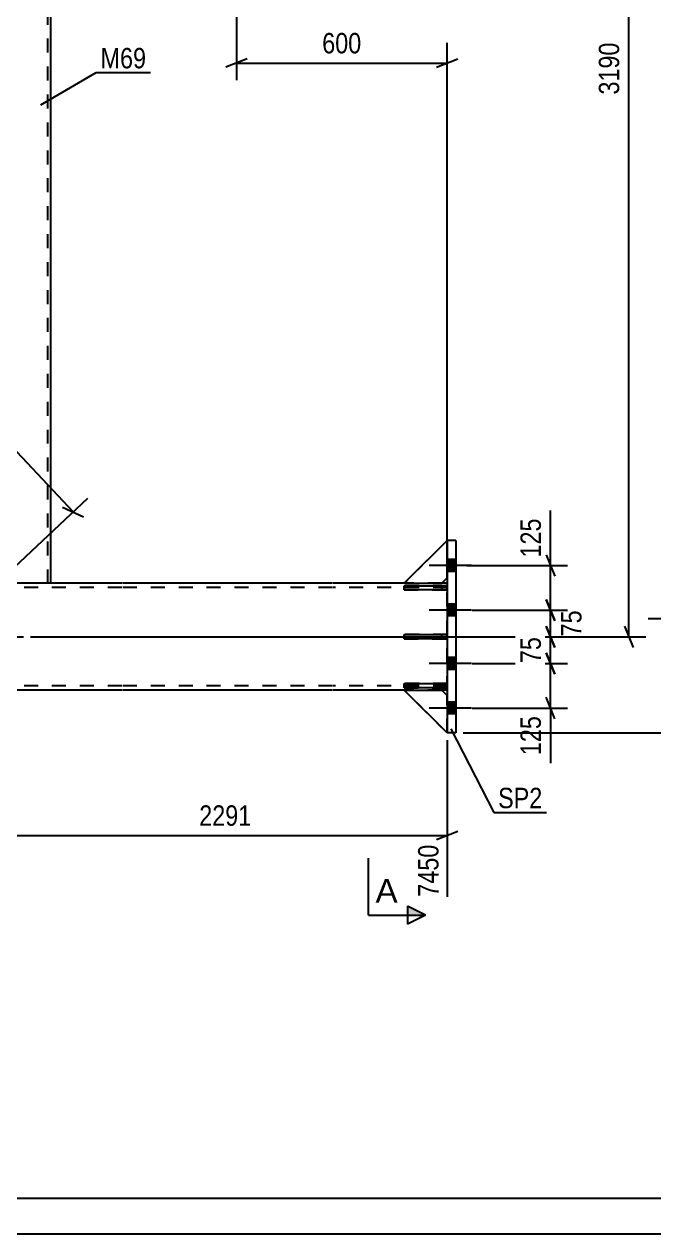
# Model space of a CAD drawing. Header units: millimetres. Extents: x -98 to 743, y -243 to 351.
# Drawn here: x 178.6 to 266.9, y -243.3 to -73.5 of the extents above; entities that cross this region are included whole.
import ezdxf

# ---------------------------------------------------------------- set-up
doc = ezdxf.new("R2010")
doc.units = ezdxf.units.MM
doc.linetypes.add('DXK_LINE_DOT2', pattern=[3.9198, 1.9599, -1.9599])
doc.linetypes.add('DXK_LINE_DOT3', pattern=[5.9187, 2.979, -0.9799, 0.9799, -0.9799])
doc.styles.add('Arial', font='ARIAL.TTF', dxfattribs={"height": 0.2})
doc.styles.add('Arial Narrow', font='ARIALN.TTF', dxfattribs={"height": 0.2})

# ---------------------------------------------------------------- blocks, each defined once
blk = doc.blocks.new('Unknown-389632146-1132')
at = {"color": 5, "linetype": 'Continuous'}
for p, q in [((-92.81, -238.29), (738.19, -238.29)), ((-97.81, -243.29), (743.19, -243.29))]:
    blk.add_line(p, q, dxfattribs=at)
blk = doc.blocks.new('Part-389632146-3344 - 3139')
at = {"color": 2, "linetype": 'Continuous'}
for p, q in [((231.9, -167), (237.15, -167)), ((237.9, -173), (231.9, -167)), ((237.15, -167), (237.9, -167.75))]:
    blk.add_line(p, q, dxfattribs=at)
at = {"color": 7, "linetype": 'DXK_LINE_DOT2'}
blk.add_line((237.9, -173), (237.9, -167.75), dxfattribs=at)
blk = doc.blocks.new('Part-389632146-3345 - 3139')
at = {"color": 7, "linetype": 'DXK_LINE_DOT2'}
for p, q in [((237.9, -146), (231.9, -152)), ((237.9, -151.25), (237.9, -146)), ((231.9, -152), (237.15, -152)), ((237.15, -152), (237.9, -151.25))]:
    blk.add_line(p, q, dxfattribs=at)
blk = doc.blocks.new('Part-389632146-3146 - 3139')
at = {"color": 7, "linetype": 'DXK_LINE_DOT2'}
for p, q in [((175.65, -7.5), (182.25, -7.5)), ((175.65, -8.33), (175.65, -7.5)), ((176.05, -152), (176.05, -7.5)), ((181.85, -152), (181.85, -7.5)), ((175.65, -152), (175.65, -151.17)), ((182.25, -152), (175.65, -152))]:
    blk.add_line(p, q, dxfattribs=at)
at = {"color": 2, "linetype": 'Continuous'}
for p, q in [((175.65, -151.17), (175.65, -8.33)), ((182.25, -7.5), (182.25, -152))]:
    blk.add_line(p, q, dxfattribs=at)
blk = doc.blocks.new('Bolt-389632146-3247 - 3139')
at = {"linetype": 'Continuous'}
for points in [[(237.9, -148.68), (237.9, -150.33), (239.15, -150.33), (239.15, -148.68)], [(237.9, -148.68), (237.9, -150.33), (239.15, -150.33), (239.15, -148.68)], [(237.9, -148.68), (237.9, -150.33), (239.15, -150.33), (239.15, -148.68)], [(237.9, -154.93), (237.9, -156.58), (239.15, -156.58), (239.15, -154.93)], [(237.9, -154.93), (237.9, -156.58), (239.15, -156.58), (239.15, -154.93)], [(237.9, -162.43), (237.9, -164.08), (239.15, -164.08), (239.15, -162.43)], [(237.9, -162.43), (237.9, -164.08), (239.15, -164.08), (239.15, -162.43)], [(237.9, -168.68), (237.9, -170.33), (239.15, -170.33), (239.15, -168.68)], [(237.9, -168.68), (237.9, -170.33), (239.15, -170.33), (239.15, -168.68)], [(237.9, -168.68), (237.9, -170.33), (239.15, -170.33), (239.15, -168.68)]]:
    blk.add_hatch(color=1, dxfattribs=at).paths.add_polyline_path(points)
at = {"color": 1, "linetype": 'Continuous'}
for p, q in [((239.15, -148.68), (237.9, -148.68)), ((239.15, -148.68), (237.9, -148.68)), ((239.15, -148.68), (237.9, -148.68)), ((241.35, -149.5), (235.4, -149.5)), ((241.35, -149.5), (235.4, -149.5)), ((241.35, -149.5), (235.4, -149.5)), ((239.15, -150.33), (237.9, -150.33)), ((239.15, -150.33), (237.9, -150.33)), ((239.15, -150.33), (237.9, -150.33)), ((241.35, -155.75), (235.4, -155.75)), ((241.35, -155.75), (235.4, -155.75)), ((239.15, -154.93), (237.9, -154.93)), ((239.15, -154.93), (237.9, -154.93)), ((239.15, -156.58), (237.9, -156.58)), ((239.15, -156.58), (237.9, -156.58)), ((239.15, -162.43), (237.9, -162.43)), ((239.15, -162.43), (237.9, -162.43)), ((241.35, -163.25), (235.4, -163.25)), ((241.35, -163.25), (235.4, -163.25)), ((239.15, -164.08), (237.9, -164.08)), ((239.15, -164.08), (237.9, -164.08)), ((241.35, -169.5), (235.4, -169.5)), ((241.35, -169.5), (235.4, -169.5)), ((241.35, -169.5), (235.4, -169.5)), ((239.15, -168.68), (237.9, -168.68)), ((239.15, -168.68), (237.9, -168.68)), ((239.15, -168.68), (237.9, -168.68)), ((239.15, -170.33), (237.9, -170.33)), ((239.15, -170.33), (237.9, -170.33)), ((239.15, -170.33), (237.9, -170.33))]:
    blk.add_line(p, q, dxfattribs=at)
blk = doc.blocks.new('Part-389632146-3329 - 3139')
at = {"color": 2, "linetype": 'Continuous'}
for p, q in [((231.9, -152.33), (237.9, -152.33)), ((231.9, -152.93), (231.9, -152.33)), ((237.9, -152.33), (237.9, -152.93)), ((237.9, -152.93), (231.9, -152.93))]:
    blk.add_line(p, q, dxfattribs=at)
at = {"color": 7, "linetype": 'DXK_LINE_DOT2'}
blk.add_line((237.15, -152.93), (237.15, -152.33), dxfattribs=at)
blk = doc.blocks.new('Part-389632146-3336 - 3139')
at = {"color": 7, "linetype": 'DXK_LINE_DOT2'}
for p, q in [((237.9, -159.2), (231.9, -159.2)), ((231.9, -159.2), (231.9, -159.8)), ((237.15, -159.8), (237.15, -159.2)), ((237.9, -159.8), (237.9, -159.2)), ((231.9, -159.8), (237.9, -159.8))]:
    blk.add_line(p, q, dxfattribs=at)
blk = doc.blocks.new('Part-389632146-3252 - 3139')
at = {"color": 7, "linetype": 'DXK_LINE_DOT2'}
for p, q in [((192.25, -152.6), (15.65, -152.6)), ((221.8, -152.6), (192.35, -152.6)), ((237.9, -152.6), (221.9, -152.6)), ((237.15, -152), (231.9, -152)), ((237.9, -167), (237.9, -152)), ((192.25, -166.4), (15.65, -166.4)), ((221.8, -166.4), (192.35, -166.4)), ((237.9, -166.4), (221.9, -166.4)), ((237.15, -167), (231.9, -167))]:
    blk.add_line(p, q, dxfattribs=at)
at = {"color": 2, "linetype": 'Continuous'}
for p, q in [((192.25, -152), (112.08, -152)), ((221.8, -152), (192.35, -152)), ((231.9, -152), (221.9, -152)), ((237.9, -152), (237.15, -152)), ((192.25, -167), (15.65, -167)), ((221.8, -167), (192.35, -167)), ((231.9, -167), (221.9, -167)), ((237.9, -167), (237.15, -167))]:
    blk.add_line(p, q, dxfattribs=at)
at = {"color": 7, "linetype": 'DXK_LINE_DOT3'}
for p, q in [((15.65, -159.5), (192.25, -159.5)), ((192.35, -159.5), (221.8, -159.5)), ((221.9, -159.5), (237.9, -159.5))]:
    blk.add_line(p, q, dxfattribs=at)
blk = doc.blocks.new('Part-389632146-3324 - 3139')
at = {"color": 2, "linetype": 'Continuous'}
for p, q in [((231.9, -159.2), (237.9, -159.2)), ((231.9, -159.8), (231.9, -159.2)), ((237.9, -159.2), (237.9, -159.8)), ((237.9, -159.8), (231.9, -159.8))]:
    blk.add_line(p, q, dxfattribs=at)
at = {"color": 7, "linetype": 'DXK_LINE_DOT2'}
blk.add_line((237.15, -159.8), (237.15, -159.2), dxfattribs=at)
blk = doc.blocks.new('Part-389632146-3339 - 3139')
at = {"color": 7, "linetype": 'DXK_LINE_DOT2'}
for p, q in [((231.9, -167), (237.15, -167)), ((237.9, -173), (231.9, -167)), ((237.15, -167), (237.9, -167.75)), ((237.9, -167.75), (237.9, -173))]:
    blk.add_line(p, q, dxfattribs=at)
blk = doc.blocks.new('Part-389632146-3350 - 3139')
at = {"color": 2, "linetype": 'Continuous'}
for p, q in [((237.9, -146), (231.9, -152)), ((231.9, -152), (237.15, -152)), ((237.15, -152), (237.9, -151.25))]:
    blk.add_line(p, q, dxfattribs=at)
at = {"color": 7, "linetype": 'DXK_LINE_DOT2'}
blk.add_line((237.9, -151.25), (237.9, -146), dxfattribs=at)
blk = doc.blocks.new('Part-389632146-3304 - 3139')
at = {"color": 2, "linetype": 'Continuous'}
for p, q in [((239.15, -146), (237.9, -146)), ((237.9, -146), (237.9, -173)), ((239.15, -146), (239.15, -173)), ((239.15, -173), (237.9, -173))]:
    blk.add_line(p, q, dxfattribs=at)
blk = doc.blocks.new('Part-389632146-3335 - 3139')
at = {"color": 2, "linetype": 'Continuous'}
for p, q in [((231.9, -166.08), (237.9, -166.08)), ((231.9, -166.68), (231.9, -166.08)), ((237.9, -166.08), (237.9, -166.68)), ((237.9, -166.68), (231.9, -166.68))]:
    blk.add_line(p, q, dxfattribs=at)
at = {"color": 7, "linetype": 'DXK_LINE_DOT2'}
blk.add_line((237.15, -166.68), (237.15, -166.08), dxfattribs=at)
blk = doc.blocks.new('Part-389632146-3337 - 3139')
at = {"color": 7, "linetype": 'DXK_LINE_DOT2'}
for p, q in [((237.9, -152.33), (231.9, -152.33)), ((231.9, -152.33), (231.9, -152.93)), ((237.15, -152.93), (237.15, -152.33)), ((237.9, -152.93), (237.9, -152.33)), ((231.9, -152.93), (237.9, -152.93))]:
    blk.add_line(p, q, dxfattribs=at)
blk = doc.blocks.new('Part-389632146-3338 - 3139')
at = {"color": 7, "linetype": 'DXK_LINE_DOT2'}
for p, q in [((237.9, -166.08), (231.9, -166.08)), ((231.9, -166.08), (231.9, -166.68)), ((237.15, -166.68), (237.15, -166.08)), ((237.9, -166.68), (237.9, -166.08)), ((231.9, -166.68), (237.9, -166.68))]:
    blk.add_line(p, q, dxfattribs=at)
blk = doc.blocks.new('StraightDimension-389632146-38139 - 3139')
at = {"color": 7, "linetype": 'Continuous'}
for p, q in [((251.82, -161.75), (253.02, -164.75)), ((241.42, -163.25), (254.82, -163.25)), ((252.42, -169.5), (252.42, -163.25)), ((253.02, -171), (251.82, -168)), ((241.42, -169.5), (254.82, -169.5))]:
    blk.add_line(p, q, dxfattribs=at)
at = {"color": 0}
blk.add_wipeout([(251.67, -170.03), (247.47, -170.03), (247.47, -176.71), (251.67, -176.71)], dxfattribs=at)
at = {"color": 7, "linetype": 'Continuous'}
blk.add_line((252.42, -169.5), (252.42, -177.23), dxfattribs=at)
blk.add_line((252.42, -169.5), (252.42, -177.23), dxfattribs=at)
at = {"color": 3, "style": 'Arial Narrow'}
blk.add_text('125', height=2.863, rotation=90.0002, dxfattribs=at).set_placement((251.07, -176.11))
blk = doc.blocks.new('StraightDimension-389632146-3454 - 3139')
at = {"color": 7, "linetype": 'Continuous'}
blk.add_line((240.15, -173), (279.61, -173), dxfattribs=at)
blk = doc.blocks.new('StraightDimension-389632146-38137 - 3139')
at = {"color": 7, "linetype": 'Continuous'}
for p, q in [((251.82, -154.25), (253.02, -157.25)), ((241.42, -155.75), (255.27, -155.75)), ((252.42, -159.5), (252.42, -155.75)), ((238.9, -159.5), (255.27, -159.5)), ((253.02, -161), (251.82, -158))]:
    blk.add_line(p, q, dxfattribs=at)
at = {"color": 0}
blk.add_wipeout([(257.37, -155.2), (253.17, -155.2), (253.17, -160.05), (257.37, -160.05)], dxfattribs=at)
at = {"color": 3, "style": 'Arial Narrow'}
blk.add_text('75', height=2.863, rotation=90.0002, dxfattribs=at).set_placement((256.77, -159.45))
blk = doc.blocks.new('StraightDimension-389632146-3640 - 3139')
at = {"color": 7, "linetype": 'Continuous'}
for p, q in [((109.21, -79.06), (120.32, -68.61)), ((119.71, -71.25), (116.78, -69.89)), ((118.25, -70.57), (185.42, -141.99)), ((176.38, -150.49), (187.49, -140.04)), ((183.95, -141.31), (186.88, -142.67))]:
    blk.add_line(p, q, dxfattribs=at)
at = {"color": 0}
blk.add_wipeout([(155.29, -108.87), (158.35, -105.99), (152.52, -99.79), (149.46, -102.66)], dxfattribs=at)
at = {"color": 3, "style": 'Arial Narrow'}
blk.add_text('1961', height=2.863, rotation=-46.7591, dxfattribs=at).set_placement((150.31, -102.69))
blk = doc.blocks.new('StraightDimension-389632146-3658 - 3139')
at = {"color": 7, "linetype": 'Continuous'}
for p, q in [((176.38, -9.01), (189.27, -21.13)), ((186.93, -20.99), (188.11, -17.98)), ((119.12, -92.21), (187.52, -19.49)), ((107.98, -81.74), (120.87, -93.86)), ((119.71, -90.71), (118.53, -93.72))]:
    blk.add_line(p, q, dxfattribs=at)
at = {"color": 0}
blk.add_wipeout([(155.69, -52.24), (152.63, -49.36), (146.8, -55.56), (149.86, -58.44)], dxfattribs=at)
at = {"color": 3, "style": 'Arial Narrow'}
blk.add_text('1997', height=2.863, rotation=46.7591, dxfattribs=at).set_placement((149.83, -57.59))
blk = doc.blocks.new('StraightDimension-389632146-3814 - 3139')
at = {"color": 7, "linetype": 'Continuous'}
for p, q in [((193.28, 0), (265.81, 0)), ((264.01, -1.5), (262.81, 1.5)), ((263.41, -159.5), (263.41, 0)), ((179.95, -159.5), (265.81, -159.5)), ((262.81, -158), (264.01, -161))]:
    blk.add_line(p, q, dxfattribs=at)
at = {"color": 0}
blk.add_wipeout([(262.66, -75.49), (258.46, -75.49), (258.46, -84.01), (262.66, -84.01)], dxfattribs=at)
at = {"color": 3, "style": 'Arial Narrow'}
blk.add_text('3190', height=2.863, rotation=90.0002, dxfattribs=at).set_placement((262.06, -83.41))
blk = doc.blocks.new('StraightDimension-389632146-12361 - 3139')
at = {"color": 7, "linetype": 'Continuous'}
for p, q in [((175.65, -153), (175.65, -195.98)), ((237.9, -174), (237.9, -195.98)), ((177.15, -186.77), (174.15, -187.97)), ((175.65, -187.37), (237.9, -187.37)), ((236.4, -187.97), (239.4, -186.77))]:
    blk.add_line(p, q, dxfattribs=at)
at = {"color": 0}
blk.add_wipeout([(211.03, -186.62), (211.03, -182.42), (202.52, -182.42), (202.52, -186.62)], dxfattribs=at)
at = {"color": 0, "linetype": 'Continuous'}
blk.add_wipeout([(237.3, -188.07), (233.1, -188.07), (233.1, -196.58), (237.3, -196.58)], dxfattribs=at)
at = {"color": 3, "style": 'Arial Narrow'}
blk.add_text('2291', height=2.863, dxfattribs=at).set_placement((203.12, -186.02))
at = {"color": 3, "linetype": 'Continuous', "style": 'Arial Narrow'}
blk.add_text('7450', height=2.863, rotation=90.0002, dxfattribs=at).set_placement((236.7, -195.98))
blk = doc.blocks.new('StraightDimension-389632146-13728 - 3139')
at = {"color": 7, "linetype": 'Continuous'}
for p, q in [((208.35, -8.5), (208.35, -81.38)), ((237.9, -151), (237.9, -76.13)), ((209.85, -78.38), (206.85, -79.58)), ((208.35, -78.98), (237.9, -78.98)), ((236.4, -79.58), (239.4, -78.38))]:
    blk.add_line(p, q, dxfattribs=at)
at = {"color": 0}
blk.add_wipeout([(226.47, -78.23), (226.47, -74.03), (219.78, -74.03), (219.78, -78.23)], dxfattribs=at)
at = {"color": 3, "style": 'Arial Narrow'}
blk.add_text('600', height=2.863, dxfattribs=at).set_placement((220.38, -77.63))
blk = doc.blocks.new('StraightDimension-389632146-38136 - 3139')
at = {"color": 7, "linetype": 'Continuous'}
for p, q in [((251.82, -148), (253.02, -151)), ((240.68, -149.5), (254.82, -149.5)), ((252.42, -155.75), (252.42, -149.5)), ((253.02, -157.25), (251.82, -154.25)), ((241.42, -155.75), (254.82, -155.75))]:
    blk.add_line(p, q, dxfattribs=at)
at = {"color": 0}
blk.add_wipeout([(251.67, -142.29), (247.47, -142.29), (247.47, -148.98), (251.67, -148.98)], dxfattribs=at)
at = {"color": 7, "linetype": 'Continuous'}
blk.add_line((252.42, -149.5), (252.42, -141.77), dxfattribs=at)
blk.add_line((252.42, -149.5), (252.42, -141.77), dxfattribs=at)
at = {"color": 3, "style": 'Arial Narrow'}
blk.add_text('125', height=2.863, rotation=90.0002, dxfattribs=at).set_placement((251.07, -148.38))
blk = doc.blocks.new('StraightDimension-389632146-38138 - 3139')
at = {"color": 7, "linetype": 'Continuous'}
for p, q in [((238.9, -159.5), (254.82, -159.5)), ((251.82, -158), (253.02, -161)), ((252.42, -163.25), (252.42, -159.5)), ((253.02, -164.75), (251.82, -161.75)), ((241.42, -163.25), (254.82, -163.25))]:
    blk.add_line(p, q, dxfattribs=at)
at = {"color": 0}
blk.add_wipeout([(251.67, -158.95), (247.47, -158.95), (247.47, -163.8), (251.67, -163.8)], dxfattribs=at)
at = {"color": 3, "style": 'Arial Narrow'}
blk.add_text('75', height=2.863, rotation=90.0002, dxfattribs=at).set_placement((251.07, -163.2))
blk = doc.blocks.new('Mark-389632146-3300 - 3139')
at = {"color": 0}
blk.add_wipeout([(251.28, -183.56), (251.28, -180.56), (245.07, -180.56), (245.07, -183.56)], dxfattribs=at)
blk.add_wipeout([(251.28, -183.56), (251.28, -180.56), (245.07, -180.56), (245.07, -183.56)], dxfattribs=at)
at = {"color": 30, "linetype": 'Continuous'}
for p, q in [((238.43, -172.44), (244.47, -184.16)), ((244.47, -184.16), (251.88, -184.16))]:
    blk.add_line(p, q, dxfattribs=at)
at = {"color": 3, "style": 'Arial Narrow'}
blk.add_text('SP2', height=2.863, dxfattribs=at).set_placement((245.07, -183.56))
blk = doc.blocks.new('SectionMark-389632146-3966 - 3139')
at = {"linetype": 'Continuous'}
blk.add_hatch(color=6, dxfattribs=at).paths.add_polyline_path([(232.36, -198.58), (232.36, -197.33), (234.86, -198.58)])
at = {"color": 6, "linetype": 'Continuous'}
for p, q in [((226.86, -198.58), (226.86, -190.58)), ((226.86, -198.58), (234.86, -198.58)), ((234.86, -198.58), (232.36, -197.33)), ((232.36, -197.33), (232.36, -199.83)), ((234.86, -198.58), (232.36, -199.83))]:
    blk.add_line(p, q, dxfattribs=at)
at = {"color": 0, "linetype": 'Continuous'}
blk.add_wipeout([(230.97, -196.83), (230.97, -193.33), (227.86, -193.33), (227.86, -196.83)], dxfattribs=at)
at = {"color": 3, "linetype": 'Continuous', "style": 'Arial'}
blk.add_text('A', height=3.34, dxfattribs=at).set_placement((227.86, -196.83))
blk = doc.blocks.new('SectionMark-389632146-25213 - 3139')
at = {"color": 6, "linetype": 'Continuous'}
blk.add_line((274.11, -157), (266.11, -157), dxfattribs=at)
blk = doc.blocks.new('Mark-389632146-38188 - 3139')
at = {"color": 0}
blk.add_wipeout([(195.67, -79.73), (195.67, -76.73), (189.27, -76.73), (189.27, -79.73)], dxfattribs=at)
blk.add_wipeout([(195.67, -79.73), (195.67, -76.73), (189.27, -76.73), (189.27, -79.73)], dxfattribs=at)
at = {"color": 30, "linetype": 'Continuous'}
for p, q in [((180.88, -84.83), (188.67, -80.33)), ((188.67, -80.33), (196.27, -80.33))]:
    blk.add_line(p, q, dxfattribs=at)
at = {"color": 3, "style": 'Arial Narrow'}
blk.add_text('M69', height=2.863, dxfattribs=at).set_placement((189.27, -79.73))

msp = doc.modelspace()

# ---------------------------------------------------------------- block references
for name in ['Unknown-389632146-1132', 'Part-389632146-3146 - 3139', 'Part-389632146-3345 - 3139', 'Part-389632146-3350 - 3139', 'Part-389632146-3304 - 3139', 'Bolt-389632146-3247 - 3139', 'Part-389632146-3252 - 3139', 'Part-389632146-3329 - 3139', 'Part-389632146-3337 - 3139', 'Part-389632146-3336 - 3139', 'Part-389632146-3324 - 3139', 'Part-389632146-3335 - 3139', 'Part-389632146-3338 - 3139', 'Part-389632146-3344 - 3139', 'Part-389632146-3339 - 3139']:
    msp.add_blockref(name, (0, 0))

# ---------------------------------------------------------------- next in the draw order: block references
for name in ['StraightDimension-389632146-3640 - 3139', 'StraightDimension-389632146-38139 - 3139']:
    msp.add_blockref(name, (0, 0))

# ---------------------------------------------------------------- next in the draw order: block references
for name in ['StraightDimension-389632146-3454 - 3139', 'StraightDimension-389632146-3658 - 3139']:
    msp.add_blockref(name, (0, 0))

# ---------------------------------------------------------------- next in the draw order: block references
msp.add_blockref('StraightDimension-389632146-38137 - 3139', (0, 0))

# ---------------------------------------------------------------- next in the draw order: block references
msp.add_blockref('StraightDimension-389632146-3814 - 3139', (0, 0))

# ---------------------------------------------------------------- next in the draw order: block references
for name in ['StraightDimension-389632146-13728 - 3139', 'Mark-389632146-38188 - 3139', 'StraightDimension-389632146-38136 - 3139', 'StraightDimension-389632146-12361 - 3139']:
    msp.add_blockref(name, (0, 0))

# ---------------------------------------------------------------- next in the draw order: block references
for name in ['SectionMark-389632146-3966 - 3139', 'StraightDimension-389632146-38138 - 3139', 'Mark-389632146-3300 - 3139']:
    msp.add_blockref(name, (0, 0))

# ---------------------------------------------------------------- next in the draw order: block references
msp.add_blockref('SectionMark-389632146-25213 - 3139', (0, 0))

doc.saveas('drawing.dxf')
